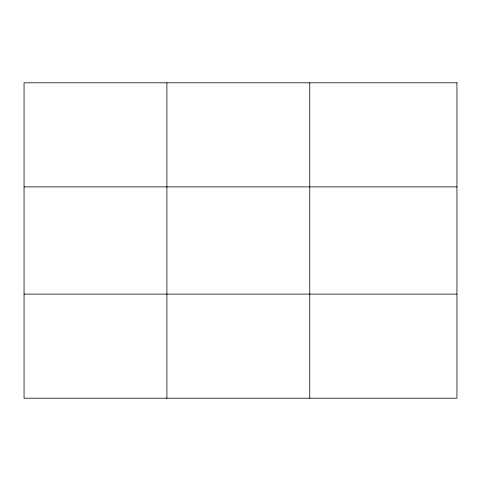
<?xml version="1.0" encoding="UTF-8"?>
<svg xmlns="http://www.w3.org/2000/svg" width="481" height="481" viewBox="0 0 481 481"><rect width="100%" height="100%" fill="white"/><g stroke="black" fill="none" stroke-linecap="round" stroke-linejoin="round"><path stroke-width="0.72" d="M166.907 82.804L166.907 398.196M309.764 82.804L309.764 398.196M24.05 186.887L456.95 186.887M24.05 294.113L456.95 294.113M456.95 82.804L456.95 398.196L24.05 398.196L24.05 82.804L456.95 82.804"/></g></svg>
